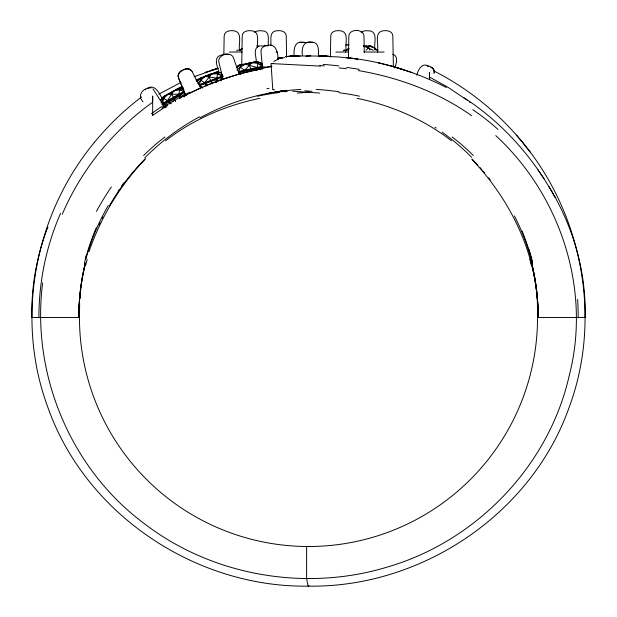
<?xml version="1.0" encoding="UTF-8"?>
<svg xmlns="http://www.w3.org/2000/svg" width="617" height="617" viewBox="0 0 617 617"><rect width="100%" height="100%" fill="white"/><g stroke="black" fill="none" stroke-linecap="round" stroke-linejoin="round"><path stroke-width="0.93" d="M166.335 106.255L152.669 115.333M152.669 100.903L152.669 96.136M429.478 78.683L429.471 72.575M217.215 81.783L216.868 78.089L217.616 73.77L216.143 72.251L200.163 78.212L196.862 81.506C203.232 76.092 212.395 72.467 220.77 72.436L215.873 72.251M79.531 302.23L79.462 317.47A229.023 229.023 0 0 0 308.5 546.508A229.023 229.023 0 0 0 537.53 317.47C539.405 258.484 511.979 201.535 471.982 159.402M223.848 54.265L224.164 36.064C224.303 30.958 230.21 30.156 234.167 30.85C243.113 32.285 238.108 44.64 239.573 50.432L242.095 48.342M241.717 64.8L242.219 36.064C242.358 30.958 248.265 30.156 252.222 30.85C260.173 31.806 256.788 42.38 257.582 47.555M270.917 45.643C271.256 40.861 269.02 31.513 276.239 30.85C280.195 30.156 286.103 30.958 286.242 36.064L286.612 57.142M330.388 57.142L330.758 36.064C330.897 30.958 336.805 30.156 340.761 30.85C349.708 32.285 344.702 44.64 346.168 50.432M348.428 58.098L348.821 36.064C349.291 28.552 363.498 28.552 363.976 36.064L364.261 52.352M554.729 196.676L555.045 197.209L549.053 186.843L549.408 187.421C573.154 226.3 586.366 271.804 585.109 317.47L537.538 317.47L537.415 302.87M537.538 317.47L537.538 303.926M79.508 304.49L79.462 317.47L31.891 317.47C31.197 287.854 36.256 258.168 46.63 230.419M294.317 56.772C293.353 51.188 294.139 41.015 301.998 42.28M302.492 55.831C301.158 47.987 303.564 40.452 312.364 42.257C319.668 42.28 318.31 51.874 318.557 56.656M79.632 303.502L79.462 317.47M200.062 79.524L200.432 78.212L200.718 80.179L199.252 84.722L199.615 85.686L202.854 87.645M79.901 297.201L80.025 295.589M79.894 298.867L80.125 295.79M215.626 82.678L215.811 80.866M80.511 291.772L80.719 289.882M42.673 282.825C30.896 373.601 70.438 468.773 144.07 523.447C212.294 576.031 306.171 592.127 388.309 566.745C476.679 540.824 548.837 465.773 569.206 375.691C591.51 289.682 560.568 195.358 495.767 135.593M180.226 98.697L178.984 94.208L179.539 89.781L178.228 88.462L163.528 96.622L160.69 100.386L163.706 96.622L173.462 91.277M433.928 73.57C435.286 69.528 431.645 66.605 428.113 65.849C421.997 62.51 417.809 70.006 416.93 75.197M256.942 70.307L257.798 63.366L255.939 61.677L238.648 65.286L236.666 66.944M182.763 70.377C179.47 71.194 177.125 74.796 178.606 78.05L185.956 95.99L178.544 78.058C176.03 71.086 188.54 65.171 192.219 71.734M178.182 76.138L178.498 74.04L179.555 72.266M183.758 96.892L184.452 92.403L183.959 91.501L179.539 89.781L173.793 90.853L167.516 100.579L161.885 104.026L162.171 104.543L163.235 104.188L184.452 92.403M216.768 81.776L217.238 79.053L223.231 76.469M184.236 96.892L184.576 95.095M163.706 96.622L162.734 103.286L163.235 104.188L167.531 105.9M394.903 67.901C396.168 63.644 398.837 56.108 392.744 54.211M85.67 265.194L87.174 259.325M220.246 80.758L220.801 78.914M89.11 251.574L90.198 248.343M365.95 50.278L368.58 47.818L369.213 45.951L374.264 47.818L377.457 50.447C378.915 44.655 373.879 32.292 382.833 30.85C386.79 30.156 392.697 30.958 392.836 36.064L393.376 66.721M221.387 79.678L222.297 77.079L221.935 76.115L217.616 73.77L211.076 73.994L209.973 75.189M90.46 247.564C102.275 214.855 120.855 184.444 145.018 159.402M236.697 50.902L237.337 50.17L238.794 50.116M343.299 50.902L343.931 50.17L345.389 50.116M46.969 229.586L47.987 227.071M240.908 74.456L238.818 72.513L238.602 71.51L240.337 67.245L245.211 64.23L255.939 61.677L260.042 62.556L262.549 63.883M348.412 50.031L349.021 48.558M256.687 70.253L257.443 68.495L262.256 67.299L263.112 66.844L262.989 66.258L238.602 71.51M62.255 214.253C81.367 169.544 113.135 130.457 152.669 102.214M99.021 225.02L100.07 222.83M102.221 218.48L102.954 217.045M237.591 67.245L238.648 65.286L245.211 64.23L257.22 67.492M109.163 206.147C119.135 188.756 131.398 172.691 145.527 158.476M260.79 69.744L262.256 67.299L262.04 66.297L257.798 63.366L251.929 62.733L244.548 70.307L244.764 71.317L257.443 68.495M160.998 102.923L163.736 98.566L167.708 94.231L178.984 94.208L183.959 91.501M118.14 191.177L119.035 189.851M121.294 186.542L122.212 185.231M141.601 96.962C124.04 110.212 108.137 125.621 94.208 142.635L94.47 142.311C34.66 214.354 15.024 318.187 47.524 406.41C84.915 513.899 195.412 587.824 308.5 586.15C421.588 587.824 532.085 513.899 569.476 406.41C601.93 318.326 582.409 214.654 522.792 142.635L522.53 142.311L530.682 152.761L530.419 152.438M122.667 184.568L124.063 182.632M160.698 100.378L163.613 96.63M211.731 73.994L204.605 82.74L199.252 84.722M197.849 83.434L200.718 80.179L205.23 76.462L216.868 78.089L223.022 75.906M196.869 81.506L200.294 78.212M257.937 46.584C252.87 50.108 256.579 57.072 256.263 61.962M239.882 50.278L242.018 48.434M346.484 50.278L348.62 48.434M346.137 50.447L348.69 48.342M236.905 70.06L240.337 67.245L239.704 65.286L236.797 67.13M203.271 77.526L204.574 76.462L206.44 76.716M165.557 140.807C193.028 119.366 225.899 105.306 259.934 98.311M273.809 61.631L275.213 60.589M163.736 98.566L167.516 100.579L178.984 94.208M236.882 66.944L239.18 65.286M247.926 63.759L249.376 62.733L252.214 63.05M254.574 32.377C257.405 30.002 261.515 30.727 264.901 31.212C270.277 33.866 267.57 41.015 268.349 45.643M361.169 32.377C363.999 30.002 368.118 30.727 371.496 31.212C377.882 34.768 373.532 43.83 375.013 49.476M162.163 97.733L181.753 86.48M240.545 50.124L242.072 49.198M347.147 50.124L348.667 49.198M240.483 65.518L242.658 64.23L244.201 64.77M158.908 94.093L181.02 82.393M145.334 89.696L145.851 89.396M174.225 90.853L178.406 88.462L183.056 87.961L178.406 88.462M199.615 85.686L217.238 79.053M147.432 88.509C154.443 83.249 159.903 93.599 162.202 98.982M200.718 80.179L204.605 82.74L216.868 78.089M277.249 59.031L278.869 58.16M183.21 96.476L186.149 94.933M199.993 117.77C226.763 103.317 256.294 94.077 286.473 90.344M184.121 95.99L200.764 87.907M275.784 60.474L278.198 59.255M190.275 92.843C210.736 82.717 232.424 75.112 254.698 70.137M185.077 69.305L187.19 68.726M183.611 69.968L185.401 69.158M277.318 59.255L279.833 58.16L282.432 58.006M279.756 58.445L284.63 57.543M195.813 79.94L218.549 71.456M205.006 86.064L218.171 80.858M211.577 83.38L213.158 82.763M194.016 76.778L218.002 68.294M218.341 80.796L239.55 73.947L262.703 68.472M238.818 72.513L244.764 71.317M219.845 80.249L221.202 79.77M220.362 79.531L222.845 78.644M212.657 69.976L205.037 72.567L206.587 72.042M217.439 68.456L211.153 70.469L218.032 68.286M239.597 73.469L241.278 73.007M255.191 70.029L257.158 69.605M259.888 68.634L261.585 68.302M318.495 56.44L323.663 55.954L328.861 56.278L318.549 55.846M281.29 57.797L277.912 58.16L279.833 58.16M446.346 87.483C417.401 72.698 385.957 62.602 353.68 58.484L354.081 58.538L350.032 58.052L357.845 59.047L339.126 57.019L322.136 56.101L295.705 55.885L285.594 56.741L290.761 56.008L300.147 56.162M178.313 88.462L183.041 87.961M297.232 93.082L309.31 92.103M321.079 56.101L323.663 55.954L318.796 56.101M346.384 44.794L349.068 44.733M286.689 56.456L294.864 56.101M280.874 90.645L286.519 90.391M293.962 55.916L290.761 56.008M306.549 42.627L302.538 42.288M290.7 56.008L296.253 56.124L293.337 55.954M179.539 89.781L183.881 89.735M309.757 42.28L307.976 42.288M310.158 42.264L312.858 42.257M299.831 42.303L304.705 42.272M264.176 45.951L256.703 45.951L258.461 46.568M363.691 45.951L370.778 45.951L374.264 47.818L377.118 50.278M377.805 50.116L378.437 50.116M229.262 52.067L242.149 51.99M276.092 52.067L277.527 52.067M335.856 52.067L348.744 51.99M363.899 51.99L384.121 52.067M275.221 91.632L287.306 91.632M269.737 92.427L279.702 92.427M310.397 546.508L306.603 546.508L306.603 578.53L308.014 585.664A47.131 3.386 -90 0 0 308.986 585.664M310.76 55.877L306.742 55.839M326.3 56.008L323.038 55.916M305.909 56.371L308.245 56.463M216.012 72.243L220.755 72.436M264.562 45.257L267.701 45.959M292.782 91.193L319.768 93.082M320.508 66.119L271.04 63.559L272.791 89.658M151.096 87.892C143.861 87.29 136.349 95.01 143.044 101.828M346.392 57.674L350.302 58.083M339.095 67.855L346.314 68.749M295.921 56.101L298.505 56.44M217.616 73.77L222.351 74.41M345.713 44.941L347.116 45.188M187.144 68.726L189.226 69.065M344.255 50.116L344.872 50.339M358.377 70.554C398.698 77.457 438.163 92.033 471.681 115.734M254.883 61.677L260.042 62.556L262.418 64.029M255.415 61.677L260.035 62.556L261.138 63.728M357.066 98.311C391.101 105.306 423.972 119.366 451.443 140.807M163.852 106.841L165.711 107.265M164.145 106.841L165.988 107.265M379.609 63.104L378.483 62.826L393.106 66.559M163.675 106.949L165.456 107.42M164.137 107.003L165.981 107.505M257.798 63.366L262.163 64.692M404.343 69.976L391.741 66.166L411.963 72.567M228.406 54.674C225.915 53.309 223.192 54.604 220.732 55.291C212.711 57.551 217.971 67.646 219.035 72.791M427.08 65.95L428.53 66.459M363.297 45.951L373.393 50.278M430.89 67.33L432.841 68.441M433.604 70.824C467.917 88.185 498.474 112.849 522.792 142.635L516.483 135.169L516.745 135.485M368.927 45.951L370.416 46.691M429.478 77.032L448.366 87.545L467.084 100.131M201.088 87.066L202.7 87.992M189.18 69.065L191.023 70.176M167.516 100.579L168.017 101.481L171.187 103.448M463.568 97.494C495.667 118.109 522.792 146.052 543.523 178.02L543.924 178.645L537.746 169.474M240.337 67.245L244.548 70.307M469.282 101.766L470.378 102.592M366.259 45.951L368.58 47.81L369.984 50.031L368.58 47.818M168.017 101.481L170.816 103.918M204.605 82.74L207.096 85.624M370.778 45.951L372.02 47.193M472.02 159.032L477.913 165.24M152.985 88.863L164.97 107.613M480.003 167.539L482.054 169.86M483.057 171.04L484.569 172.806M488.672 177.858L490.314 179.933M204.967 83.704L206.726 85.971M432.44 67.831L434.067 70.153L434.561 72.22M543.523 178.02L549.408 187.421M356.086 58.168L357.058 59.78M175.629 101.543L170.747 92.542M248.574 63.482L251.304 69.906M182.94 92.288L183.226 92.812M181.76 93.013L181.984 93.406M180.442 93.653L180.735 94.177M177.688 95.165L177.981 95.681M176.285 96.021L176.501 96.414M174.788 96.769L175.074 97.285M171.858 98.388L172.151 98.913M170.439 99.26L170.662 99.661M168.989 99.993L169.282 100.517M166.305 101.504L166.59 102.029M165.094 102.268L165.317 102.669M163.906 102.869L164.191 103.386M192.18 71.734L200.749 88.115M208.477 75.228L212.017 83.981M374.264 47.818L375.182 50.031M220.886 76.755L221.094 77.31M219.683 77.302L219.845 77.727M218.341 77.75L218.557 78.305M215.487 78.853L215.695 79.408M213.999 79.493L214.161 79.917M212.425 80.017L212.634 80.58M209.294 81.205L209.51 81.768M207.752 81.868L207.914 82.285M206.186 82.377L206.394 82.94M203.224 83.48L203.44 84.043M201.867 84.059L202.029 84.483M200.533 84.475L200.749 85.03M239.18 74.248L233.427 57.674C230.673 50.733 217.446 54.828 218.827 61.955L223.022 78.984M530.797 259.819L531.507 262.518M529.826 259.325L531.33 265.194M220.585 79.069L221.025 80.858M261.045 66.767L261.176 67.353M259.911 67.13L260.004 67.569M258.631 67.369L258.754 67.955M255.816 68.04L255.947 68.626M254.32 68.456L254.412 68.903M252.731 68.749L252.854 69.328M249.499 69.466L249.623 70.053M247.864 69.891L247.965 70.338M246.214 70.176L246.337 70.762M243.013 70.847L243.137 71.425M241.502 71.225L241.594 71.665M240.021 71.449L240.152 72.027M278.036 59.533C278.174 53.432 275.892 42.928 267.786 45.427C264.3 45.496 260.544 47.802 260.96 51.735L262.634 69.197M536.975 295.589L537.098 297.201M216.127 80.873L216.266 82.693M179.485 95.111L179.601 98.766M429.478 72.96L429.478 79.508M377.465 51.789L377.465 52.237M345.744 51.789L345.744 52.237M152.669 96.229L152.669 115.425M85.246 262.881A229.092 223.878 89.2 0 0 78.822 317.47A223.362 218.287 89.2 0 1 85.285 263.521M78.86 317.47A217.631 212.703 89.2 0 1 85.115 265.055M38.91 317.462A257.05 253.456 83.9 0 1 60.512 213.467M96.46 211.353A250.186 212.865 -85.2 0 1 111.361 186.997M266.945 88.701A61.353 17.901 -6.1 0 1 269.004 88.378M143.63 155.53A192.195 118.102 -67.4 0 1 164.878 137.013M257.544 96.19A81.837 25.004 -7.3 0 1 278.182 92.681M278.051 91.725A79.423 18.603 -7.8 0 1 300.818 89.396M531.715 263.521A223.362 218.287 -89.2 0 1 538.155 317.47A217.631 212.703 -89.2 0 0 531.885 265.055M531.538 261.986A229.092 223.878 -89.2 0 1 538.178 317.47M577.62 299.345A267.77 264.037 -83.8 0 1 578.191 317.47M452.122 137.013A192.195 118.102 67.4 0 1 473.37 155.53M338.818 92.681A81.837 25.004 7.3 0 1 359.456 96.19M316.182 89.396A79.423 18.603 7.8 0 1 338.949 91.725M312.063 91.324A53.972 0.902 3.8 0 1 304.806 90.792M273.123 89.804A55.021 1.496 0.9 0 1 274.457 89.627M472.776 109.71A213.305 139.604 65.4 0 1 498.019 129.447M346.607 67.446A97.278 27.495 7 0 1 359.271 69.351M323.161 64.399A88.74 18.402 7.1 0 1 338.787 65.872M319.699 65.541A89.82 13.736 6.7 0 1 324.395 65.911M271.519 63.559A57.35 1.026 0.7 0 1 273.701 63.412M151.389 113.682A265.032 259.61 -21.8 0 1 182.154 94.524M181.205 97.347A262.626 254.189 -23 0 1 186.642 94.486M262.688 67.747A218.981 153.988 -20.6 0 1 271.596 66.181M165.911 105.592A266.845 260.814 -22.2 0 1 189.92 92.134M522.075 230.966A228.275 226.678 -66.9 0 1 532.571 263.305M529.008 249.337A232.185 230.573 -66.4 0 1 532.402 261.77M434.962 127.256A228.275 223.763 22.6 0 1 436.18 128.066M442.111 132.169A228.275 223.763 22.6 0 1 471.612 157.258M514.401 215.911A224.619 223.03 -67.5 0 1 531.09 258.97M84.429 263.305A228.275 226.678 66.9 0 1 96.314 227.665M85.269 259.086A232.185 230.573 66.4 0 1 86.21 255.531M144.833 157.813A228.275 223.763 -22.6 0 1 199.468 116.814M85.91 258.97A224.619 223.03 67.5 0 1 108.23 205.592M161.916 108.183A264.701 257.243 -22.2 0 1 167.037 104.921M172.259 101.759A264.701 257.243 -22.2 0 1 173.392 101.088M180.858 96.884A264.701 257.243 -22.2 0 1 183.766 95.326M259.857 68.009A200.733 128.814 -20.7 0 1 261.184 67.747M263.852 67.23A200.733 128.814 -20.7 0 1 265.187 66.991M257.142 69.343A216.814 152.492 -20.6 0 1 271.958 66.574"/></g></svg>
